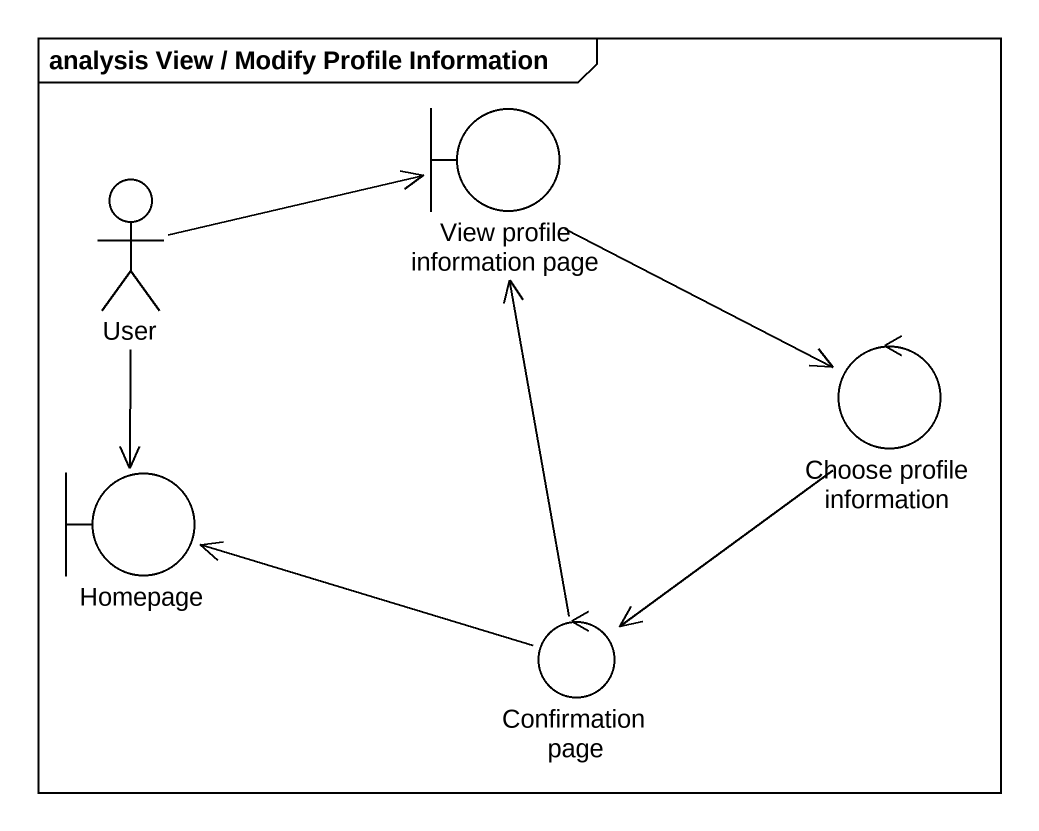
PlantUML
@startuml
mainframe analysis View / Modify Profile Information
boundary "View profile information page" as View_profile_information
actor User
control "Choose profile information" as Choose_profile_information
boundary Homepage
control "Confirmation page" as Confirmation_page
View_profile_information --> Choose_profile_information
User -right-> View_profile_information
User --> Homepage
Choose_profile_information --> Confirmation_page
Confirmation_page -up-> View_profile_information
Confirmation_page -left-> Homepage
@enduml
